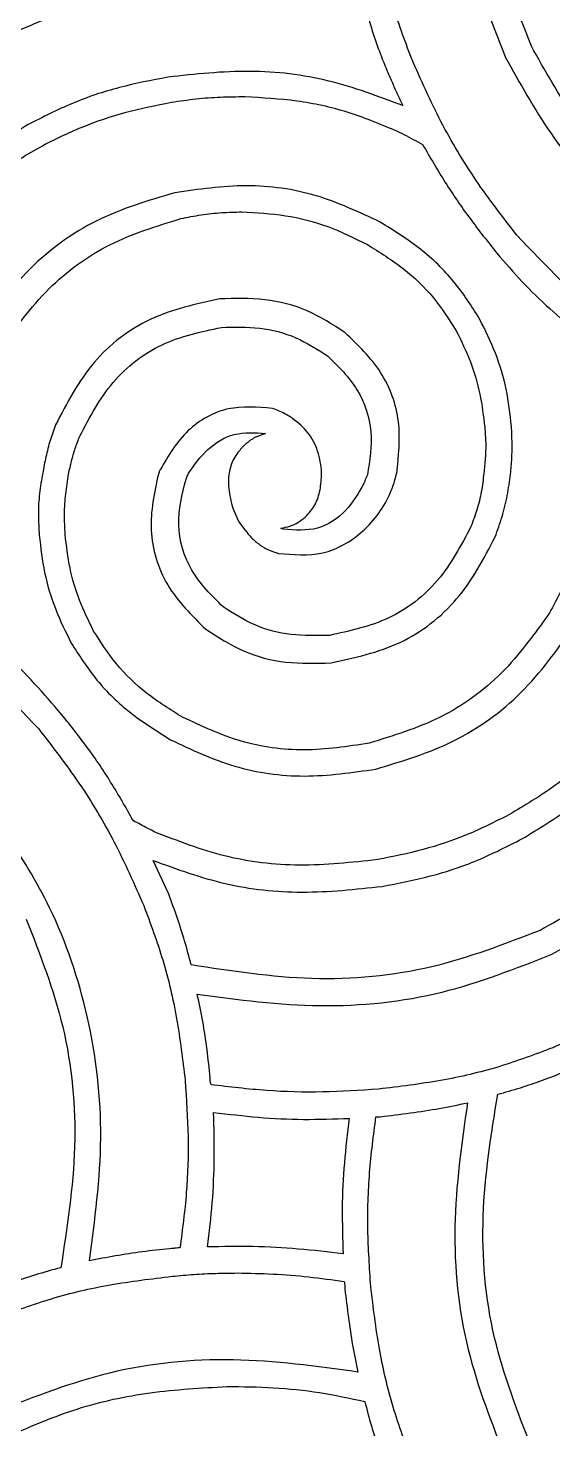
# Model space of a CAD drawing. Extents: x 0 to 371, y 0 to 260.
# Drawn here: x 242.17 to 258.26, y 36.57 to 79.53 of the extents above; entities that cross this region are included whole.
import ezdxf

# ---------------------------------------------------------------- set-up
doc = ezdxf.new("R2010")
doc.units = 0
doc.layers.add('Layer_1', color=7, linetype='CONTINUOUS')

msp = doc.modelspace()

# ---------------------------------------------------------------- linework, layer by layer
at = {"layer": 'Layer_1', "color": 7}
for points in [[(248.816852, 77.429591)], [(248.720215, 73.893371)], [(255.640207, 46.566874)], [(247.86187, 46.27542)], [(248.583272, 41.349622)], [(248.26908, 37.867147)]]:
    msp.add_lwpolyline(points, close=True, dxfattribs=at)
for points in [[(251.169162, 65.854586), (251.169162, 65.986878)], [(246.485727, 52.969584), (246.009787, 54.001562)], [(252.835727, 46.143128), (252.968019, 46.143128)]]:
    msp.add_lwpolyline(points, dxfattribs=at)
for points, knots in [([(255.613852, 89.58802), (255.433244, 88.325931), (255.073571, 85.812531), (255.458933, 82.043044), (256.364041, 79.749993), (256.804477, 78.634167)], [0, 0, 0, 0, 3.817741, 7.602876, 11.19059, 11.19059, 11.19059, 11.19059]), ([(257.598227, 78.978332), (257.170201, 80.080974), (256.288907, 82.351282), (255.968699, 86.081207), (256.366682, 88.557601), (256.566249, 89.799377)], [0, 0, 0, 0, 3.536309, 7.281156, 11.047721, 11.047721, 11.047721, 11.047721]), ([(253.920415, 78.607812), (253.714681, 79.162247), (253.295256, 80.292556), (252.876876, 82.096138), (252.72718, 83.342161), (252.650725, 83.978544)], [0, 0, 0, 0, 1.772887, 3.614331, 5.536555, 5.536555, 5.536555, 5.536555]), ([(241.617291, 79.348336), (242.28791, 79.635378), (243.662571, 80.223768), (245.906768, 80.707182), (247.456452, 80.79204), (248.242208, 80.835067)], [0, 0, 0, 0, 2.184858, 4.4786, 6.83788, 6.83788, 6.83788, 6.83788]), ([(252.465207, 80.380314), (252.530064, 80.12934), (252.658273, 79.633216), (252.897563, 78.908838), (253.086204, 78.442527), (253.179892, 78.210937)], [0, 0, 0, 0, 0.777527, 1.537008, 2.286358, 2.286358, 2.286358, 2.286358]), ([(256.804477, 78.634167), (257.243457, 77.846626), (258.114851, 76.28332), (259.813084, 74.211486), (261.162973, 73.081879), (261.83156, 72.522396)], [0, 0, 0, 0, 2.701851, 5.363294, 7.97507, 7.97507, 7.97507, 7.97507]), ([(262.387082, 73.157499), (261.747593, 73.694624), (260.461198, 74.775103), (258.847677, 76.750526), (258.016406, 78.232706), (257.598227, 78.978332)], [0, 0, 0, 0, 2.50184, 5.032695, 7.594725, 7.594725, 7.594725, 7.594725]), ([(253.655832, 77.152604), (252.909614, 77.435316), (251.402075, 78.00646), (248.940319, 78.300028), (247.295468, 78.117964), (246.459372, 78.025419)], [0, 0, 0, 0, 2.388197, 4.824727, 7.343632, 7.343632, 7.343632, 7.343632]), ([(253.179892, 78.210937), (253.232442, 78.089927), (253.336111, 77.851202), (253.496095, 77.499002), (253.602834, 77.267533), (253.655832, 77.152604)], [0, 0, 0, 0, 0.395776, 0.780779, 1.160461, 1.160461, 1.160461, 1.160461]), ([(257.148642, 73.183854), (256.723195, 73.734702), (255.868963, 74.840719), (254.783213, 76.659377), (254.209796, 77.954311), (253.920415, 78.607812)], [0, 0, 0, 0, 2.086959, 4.190287, 6.333192, 6.333192, 6.333192, 6.333192]), ([(246.459372, 78.025419), (245.961012, 77.930311), (244.966752, 77.740565), (243.522222, 77.258511), (242.622845, 76.799586), (242.173328, 76.570211)], [0, 0, 0, 0, 1.521205, 3.0349, 4.547437, 4.547437, 4.547437, 4.547437]), ([(246.565308, 77.25854), (246.817555, 77.295314), (247.318287, 77.368313), (248.070473, 77.425764), (248.56922, 77.428321), (248.816852, 77.429591)], [0, 0, 0, 0, 0.764611, 1.517822, 2.260581, 2.260581, 2.260581, 2.260581]), ([(248.816852, 77.429591), (249.350386, 77.40172), (250.406285, 77.346561), (251.952602, 77.007215), (252.913654, 76.609305), (253.391249, 76.411564)], [0, 0, 0, 0, 1.601314, 3.169101, 4.717874, 4.717874, 4.717874, 4.717874]), ([(238.7601, 72.601461), (239.117535, 73.040022), (239.827167, 73.910716), (241.114594, 75.003905), (242.451685, 75.871321), (243.817836, 76.516727), (245.167892, 76.979442), (246.099511, 77.165509), (246.565308, 77.25854)], [0, 0, 0, 0, 1.694248, 3.363666, 5.041543, 6.462724, 7.886535, 9.310269, 9.310269, 9.310269, 9.310269]), ([(242.173328, 76.570211), (241.660739, 76.258905), (240.6374, 75.63741), (239.274847, 74.444201), (238.509755, 73.517562), (238.124997, 73.051562)], [0, 0, 0, 0, 1.796934, 3.587419, 5.398736, 5.398736, 5.398736, 5.398736]), ([(253.391249, 76.411564), (253.49289, 76.366269), (253.692958, 76.27711), (253.980314, 76.119409), (254.169554, 76.014606), (254.26458, 75.961979)], [0, 0, 0, 0, 0.33368, 0.656813, 0.982731, 0.982731, 0.982731, 0.982731]), ([(254.26458, 75.961979), (254.491669, 75.570973), (254.944218, 74.791769), (255.706733, 73.679422), (256.262735, 72.977987), (256.539894, 72.628332)], [0, 0, 0, 0, 1.356194, 2.702651, 4.040972, 4.040972, 4.040972, 4.040972]), ([(246.671245, 74.480415), (245.854127, 74.238346), (244.225963, 73.756007), (242.109288, 72.215991), (241.115556, 70.821279), (240.612183, 70.11479)], [0, 0, 0, 0, 2.544261, 5.069616, 7.661989, 7.661989, 7.661989, 7.661989]), ([(252.968019, 73.580729), (252.324144, 73.88449), (251.028494, 74.495738), (248.843862, 74.797228), (247.401357, 74.586881), (246.671245, 74.480415)], [0, 0, 0, 0, 2.12763, 4.281365, 6.488666, 6.488666, 6.488666, 6.488666]), ([(241.326352, 69.691044), (241.790029, 70.332808), (242.705796, 71.600298), (244.633128, 73.006773), (246.114161, 73.459715), (246.856247, 73.686665)], [0, 0, 0, 0, 2.366591, 4.674042, 6.99129, 6.99129, 6.99129, 6.99129]), ([(246.856247, 73.686665), (247.062849, 73.728623), (247.474015, 73.812126), (248.097713, 73.88103), (248.513313, 73.889269), (248.720215, 73.893371)], [0, 0, 0, 0, 0.632265, 1.258296, 1.878937, 1.878937, 1.878937, 1.878937]), ([(248.720215, 73.893371), (249.170005, 73.869918), (250.065144, 73.823243), (251.37425, 73.485754), (252.172555, 73.090342), (252.571144, 72.892915)], [0, 0, 0, 0, 1.34924, 2.685161, 4.017308, 4.017308, 4.017308, 4.017308]), ([(256.010727, 70.617086), (255.761932, 71.005468), (255.255466, 71.796086), (254.212313, 72.800276), (253.388031, 73.317287), (252.968019, 73.580729)], [0, 0, 0, 0, 1.380479, 2.810201, 4.295596, 4.295596, 4.295596, 4.295596]), ([(267.41416, 66.754273), (266.052763, 67.236633), (263.412136, 68.17224), (259.876255, 70.327761), (258.042834, 72.247542), (257.148642, 73.183854)], [0, 0, 0, 0, 4.328318, 8.3954, 12.267466, 12.267466, 12.267466, 12.267466]), ([(252.571144, 72.892915), (252.948974, 72.657539), (253.689427, 72.196258), (254.625035, 71.300063), (255.07579, 70.593257), (255.296558, 70.247082)], [0, 0, 0, 0, 1.333712, 2.613745, 3.842465, 3.842465, 3.842465, 3.842465]), ([(256.539894, 72.628332), (256.794411, 72.333128), (257.306635, 71.739021), (258.158682, 70.910244), (258.770683, 70.399241), (259.07979, 70.141146)], [0, 0, 0, 0, 1.168937, 2.352526, 3.560394, 3.560394, 3.560394, 3.560394]), ([(248.046872, 71.225834), (247.322628, 71.069391), (245.882078, 70.758219), (244.050594, 69.355123), (243.366808, 68.03366), (243.019789, 67.363021)], [0, 0, 0, 0, 2.205182, 4.386198, 6.633616, 6.633616, 6.633616, 6.633616]), ([(251.88333, 70.193856), (251.50957, 70.435892), (250.757691, 70.922787), (249.419958, 71.26469), (248.50878, 71.238905), (248.046872, 71.225834)], [0, 0, 0, 0, 1.329611, 2.674722, 4.057669, 4.057669, 4.057669, 4.057669]), ([(256.989995, 67.309794), (256.946239, 67.693661), (256.858905, 68.45983), (256.521495, 69.575302), (256.181462, 70.268848), (256.010727, 70.617086)], [0, 0, 0, 0, 1.157468, 2.310219, 3.472746, 3.472746, 3.472746, 3.472746]), ([(243.760828, 67.018856), (244.063755, 67.594941), (244.661562, 68.731809), (246.231787, 69.954382), (247.476107, 70.219609), (248.099582, 70.352503)], [0, 0, 0, 0, 1.939237, 3.826964, 5.722687, 5.722687, 5.722687, 5.722687]), ([(248.099582, 70.352503), (248.491482, 70.361964), (249.264233, 70.380619), (250.397589, 70.091849), (251.036678, 69.682862), (251.354164, 69.479687)], [0, 0, 0, 0, 1.173336, 2.313595, 3.439248, 3.439248, 3.439248, 3.439248]), ([(253.47083, 65.881457), (253.529155, 66.408514), (253.646921, 67.472722), (253.071333, 69.057297), (252.282048, 69.812404), (251.88333, 70.193856)], [0, 0, 0, 0, 1.577528, 3.185267, 4.826555, 4.826555, 4.826555, 4.826555]), ([(255.296558, 70.247082), (255.449747, 69.934102), (255.754572, 69.311313), (256.047873, 68.309951), (256.128893, 67.625443), (256.169374, 67.283439)], [0, 0, 0, 0, 1.044206, 2.07783, 3.109942, 3.109942, 3.109942, 3.109942]), ([(251.354164, 69.479687), (251.682649, 69.15489), (252.335413, 68.509456), (252.789856, 67.160933), (252.643514, 66.26921), (252.571144, 65.828231)], [0, 0, 0, 0, 1.374349, 2.7311, 4.058457, 4.058457, 4.058457, 4.058457]), ([(249.660727, 67.865832), (249.202714, 67.905939), (248.275426, 67.987138), (246.96175, 67.247947), (246.472951, 66.415642), (246.221144, 65.986878)], [0, 0, 0, 0, 1.356338, 2.746027, 4.222582, 4.222582, 4.222582, 4.222582]), ([(250.216249, 67.601249), (250.159014, 67.636839), (250.041731, 67.709768), (249.856226, 67.800313), (249.724935, 67.844314), (249.660727, 67.865832)], [0, 0, 0, 0, 0.202151, 0.414237, 0.617239, 0.617239, 0.617239, 0.617239]), ([(251.169162, 65.986878), (251.133708, 66.206607), (251.064291, 66.636823), (250.727976, 67.213407), (250.387016, 67.471823), (250.216249, 67.601249)], [0, 0, 0, 0, 0.664336, 1.300724, 1.93926, 1.93926, 1.93926, 1.93926]), ([(243.019789, 67.363021), (242.961552, 67.202454), (242.844978, 66.881038), (242.713171, 66.385266), (242.652957, 66.049158), (242.622914, 65.881457)], [0, 0, 0, 0, 0.512246, 1.025391, 1.536387, 1.536387, 1.536387, 1.536387]), ([(247.094475, 65.881457), (247.273243, 66.135567), (247.631398, 66.644669), (248.481914, 67.165623), (249.124069, 67.121028), (249.44937, 67.098437)], [0, 0, 0, 0, 0.929904, 1.863034, 2.821039, 2.821039, 2.821039, 2.821039]), ([(249.44937, 67.098437), (249.338195, 67.0616), (249.115708, 66.987878), (248.831856, 66.776305), (248.678543, 66.602414), (248.602394, 66.516044)], [0, 0, 0, 0, 0.349496, 0.699425, 1.044749, 1.044749, 1.044749, 1.044749]), ([(256.169374, 67.283439), (256.181858, 67.125145), (256.206654, 66.810759), (256.190692, 66.341791), (256.158796, 66.033805), (256.143019, 65.881457)], [0, 0, 0, 0, 0.47604, 0.945453, 1.404938, 1.404938, 1.404938, 1.404938]), ([(256.963124, 65.854586), (256.977341, 66.01354), (257.005909, 66.332959), (257.010736, 66.819071), (256.996965, 67.144889), (256.989995, 67.309794)], [0, 0, 0, 0, 0.478613, 0.961775, 1.45692, 1.45692, 1.45692, 1.45692]), ([(243.416664, 65.854586), (243.444985, 65.986875), (243.501642, 66.251516), (243.612051, 66.642211), (243.711315, 66.893508), (243.760828, 67.018856)], [0, 0, 0, 0, 0.405852, 0.811897, 1.216005, 1.216005, 1.216005, 1.216005]), ([(248.602394, 66.516044), (248.560139, 66.452512), (248.475293, 66.324944), (248.379096, 66.111943), (248.351654, 65.95874), (248.33781, 65.881457)], [0, 0, 0, 0, 0.228846, 0.459505, 0.6943, 0.6943, 0.6943, 0.6943]), ([(242.622914, 65.881457), (242.585764, 65.674276), (242.510823, 65.256329), (242.480293, 64.616882), (242.504752, 64.189678), (242.516977, 63.976148)], [0, 0, 0, 0, 0.630981, 1.272878, 1.914343, 1.914343, 1.914343, 1.914343]), ([(243.310727, 64.002503), (243.299946, 64.211533), (243.278571, 64.62599), (243.321663, 65.245939), (243.385015, 65.65182), (243.416664, 65.854586)], [0, 0, 0, 0, 0.627466, 1.244117, 1.859713, 1.859713, 1.859713, 1.859713]), ([(246.168433, 65.854586), (246.044295, 65.284575), (245.794223, 64.13631), (246.337547, 62.354184), (247.191616, 61.516051), (247.623642, 61.092086)], [0, 0, 0, 0, 1.731203, 3.487438, 5.285215, 5.285215, 5.285215, 5.285215]), ([(246.221144, 65.986878), (246.213908, 65.975748), (246.197868, 65.951076), (246.189025, 65.90347), (246.175619, 65.871645), (246.168433, 65.854586)], [0, 0, 0, 0, 0.039476, 0.087505, 0.142997, 0.142997, 0.142997, 0.142997]), ([(247.014894, 65.695939), (247.023948, 65.715799), (247.042818, 65.757187), (247.066551, 65.820209), (247.08542, 65.861597), (247.094475, 65.881457)], [0, 0, 0, 0, 0.065465, 0.136427, 0.201892, 0.201892, 0.201892, 0.201892]), ([(248.33781, 65.881457), (248.3307, 65.846273), (248.316567, 65.77634), (248.311616, 65.669621), (248.311509, 65.598941), (248.311455, 65.563648)], [0, 0, 0, 0, 0.107533, 0.213734, 0.319652, 0.319652, 0.319652, 0.319652]), ([(249.846245, 63.420626), (250.306303, 63.379634), (251.237692, 63.296645), (252.519001, 64.048901), (253.134596, 64.90084), (253.359747, 65.485108), (253.419397, 65.680231), (253.453421, 65.813345), (253.47083, 65.881457)], [0, 0, 0, 0, 1.356337, 2.745907, 4.222353, 4.421867, 4.623134, 4.834031, 4.834031, 4.834031, 4.834031]), ([(250.66635, 64.531669), (250.774409, 64.651677), (250.992287, 64.893649), (251.141405, 65.36873), (251.159916, 65.692748), (251.169162, 65.854586)], [0, 0, 0, 0, 0.479683, 0.967182, 1.45365, 1.45365, 1.45365, 1.45365]), ([(252.571144, 65.828231), (252.560342, 65.799359), (252.537842, 65.73922), (252.498508, 65.652659), (252.476009, 65.59252), (252.465207, 65.563648)], [0, 0, 0, 0, 0.092457, 0.192584, 0.28504, 0.28504, 0.28504, 0.28504]), ([(256.143019, 65.881457), (256.120262, 65.690113), (256.07527, 65.311799), (255.94419, 64.760542), (255.811638, 64.412635), (255.746144, 64.240731)], [0, 0, 0, 0, 0.577842, 1.142473, 1.693951, 1.693951, 1.693951, 1.693951]), ([(256.487183, 63.923437), (256.561401, 64.130306), (256.710702, 64.546461), (256.867875, 65.193754), (256.931356, 65.634186), (256.963124, 65.854586)], [0, 0, 0, 0, 0.65903, 1.325758, 1.993603, 1.993603, 1.993603, 1.993603]), ([(259.529892, 65.881457), (259.462935, 65.380826), (259.329036, 64.379679), (258.863572, 62.929785), (258.390117, 62.03941), (258.153749, 61.594898)], [0, 0, 0, 0, 1.513479, 3.026611, 4.535163, 4.535163, 4.535163, 4.535163]), ([(248.152808, 61.780416), (247.798161, 62.130384), (247.095178, 62.824094), (246.66251, 64.298548), (246.898657, 65.234997), (247.014894, 65.695939)], [0, 0, 0, 0, 1.479953, 2.933571, 4.342663, 4.342663, 4.342663, 4.342663]), ([(248.311455, 65.563648), (248.33461, 65.359192), (248.381087, 64.948806), (248.616616, 64.363745), (248.889653, 64.05222), (249.025624, 63.897082)], [0, 0, 0, 0, 0.616138, 1.236716, 1.852341, 1.852341, 1.852341, 1.852341]), ([(252.465207, 65.563648), (252.29998, 65.272367), (251.966876, 64.685137), (251.057528, 64.078027), (250.358248, 64.133589), (250.004892, 64.161666)], [0, 0, 0, 0, 1.000364, 2.016767, 3.055005, 3.055005, 3.055005, 3.055005]), ([(249.92531, 64.188021), (250.017685, 64.208648), (250.197908, 64.248891), (250.451793, 64.363423), (250.594536, 64.475356), (250.66635, 64.531669)], [0, 0, 0, 0, 0.283586, 0.553275, 0.82633, 0.82633, 0.82633, 0.82633]), ([(232.277809, 64.426249), (233.638317, 63.944183), (236.272048, 63.010978), (239.790954, 60.87516), (241.608352, 58.972863), (242.490622, 58.049378)], [0, 0, 0, 0, 4.325848, 8.374167, 12.193656, 12.193656, 12.193656, 12.193656]), ([(250.004892, 64.161666), (249.995858, 64.163404), (249.977114, 64.167012), (249.953089, 64.182674), (249.934344, 64.186282), (249.92531, 64.188021)], [0, 0, 0, 0, 0.027378, 0.056812, 0.08419, 0.08419, 0.08419, 0.08419]), ([(255.746144, 64.240731), (255.443174, 63.664638), (254.845263, 62.527717), (253.274805, 61.30523), (252.030387, 61.039985), (251.406874, 60.907084)], [0, 0, 0, 0, 1.939308, 3.827231, 5.723082, 5.723082, 5.723082, 5.723082]), ([(242.516977, 63.976148), (242.560733, 63.592281), (242.648067, 62.826112), (242.985477, 61.710641), (243.32551, 61.017094), (243.496245, 60.668856)], [0, 0, 0, 0, 1.157468, 2.310219, 3.472746, 3.472746, 3.472746, 3.472746]), ([(244.184058, 61.039376), (244.030883, 61.350338), (243.726151, 61.968977), (243.430257, 62.969842), (243.350773, 63.656534), (243.310727, 64.002503)], [0, 0, 0, 0, 1.03879, 2.066605, 3.11024, 3.11024, 3.11024, 3.11024]), ([(249.025624, 63.897082), (249.105863, 63.823519), (249.263529, 63.67897), (249.541995, 63.514331), (249.744365, 63.452004), (249.846245, 63.420626)], [0, 0, 0, 0, 0.326106, 0.640784, 0.959816, 0.959816, 0.959816, 0.959816]), ([(251.4601, 60.060624), (252.184604, 60.21903), (253.626303, 60.534243), (255.451047, 61.941523), (256.139065, 63.257559), (256.487183, 63.923437)], [0, 0, 0, 0, 2.206856, 4.391448, 6.628866, 6.628866, 6.628866, 6.628866]), ([(251.406874, 60.907084), (251.015012, 60.897651), (250.242352, 60.879052), (249.109214, 61.168187), (248.470249, 61.577211), (248.152808, 61.780416)], [0, 0, 0, 0, 1.173205, 2.313288, 3.43889, 3.43889, 3.43889, 3.43889]), ([(258.153749, 61.594898), (257.69472, 60.952536), (256.78584, 59.680656), (254.852046, 58.280014), (253.368073, 57.826883), (252.62437, 57.599793)], [0, 0, 0, 0, 2.359034, 4.670902, 6.993497, 6.993497, 6.993497, 6.993497]), ([(243.09937, 58.605416), (242.826829, 58.920125), (242.277648, 59.554279), (241.370729, 60.444375), (240.708079, 60.98078), (240.373955, 61.251249)], [0, 0, 0, 0, 1.248722, 2.516229, 3.805333, 3.805333, 3.805333, 3.805333]), ([(246.908957, 58.393543), (246.531164, 58.628912), (245.790803, 59.090167), (244.855441, 59.986442), (244.404786, 60.693207), (244.184058, 61.039376)], [0, 0, 0, 0, 1.333601, 2.613455, 3.8421, 3.8421, 3.8421, 3.8421]), ([(247.623642, 61.092086), (247.997401, 60.850082), (248.749279, 60.363251), (250.087051, 60.021672), (250.998198, 60.04752), (251.4601, 60.060624)], [0, 0, 0, 0, 1.329544, 2.674592, 4.057536, 4.057536, 4.057536, 4.057536]), ([(252.835727, 56.806043), (253.652312, 57.053214), (255.277037, 57.545001), (257.397739, 59.074728), (258.391502, 60.466707), (258.894788, 61.171668)], [0, 0, 0, 0, 2.548266, 5.070183, 7.657964, 7.657964, 7.657964, 7.657964]), ([(243.496245, 60.668856), (243.745035, 60.280511), (244.251478, 59.489986), (245.29471, 58.486049), (246.118949, 57.969133), (246.538953, 57.705729)], [0, 0, 0, 0, 1.380369, 2.809918, 4.295238, 4.295238, 4.295238, 4.295238]), ([(244.051767, 41.724793), (244.221394, 42.979463), (244.558855, 45.475543), (244.124768, 49.172746), (243.057973, 52.351646), (241.503503, 54.886884), (239.831261, 56.971542), (238.477974, 58.099473), (237.807703, 58.658126)], [0, 0, 0, 0, 3.785959, 7.531903, 11.05396, 13.755811, 16.417254, 19.02903, 19.02903, 19.02903, 19.02903]), ([(245.401039, 55.218543), (245.173967, 55.618188), (244.72181, 56.413982), (243.954699, 57.548126), (243.383738, 58.253903), (243.09937, 58.605416)], [0, 0, 0, 0, 1.378677, 2.745288, 4.101289, 4.101289, 4.101289, 4.101289]), ([(260.694161, 58.684481), (260.336078, 58.245081), (259.62525, 57.372833), (258.349438, 56.259715), (257.389915, 55.688832), (256.910413, 55.403545)], [0, 0, 0, 0, 1.698781, 3.372238, 5.043883, 5.043883, 5.043883, 5.043883]), ([(242.490622, 58.049378), (242.916034, 57.498535), (243.770186, 56.39254), (244.85565, 54.573814), (245.428987, 53.278915), (245.718332, 52.62542)], [0, 0, 0, 0, 2.086879, 4.19008, 6.332929, 6.332929, 6.332929, 6.332929]), ([(252.62437, 57.599793), (251.964007, 57.498586), (250.658033, 57.298434), (248.675328, 57.570322), (247.49598, 58.119959), (246.908957, 58.393543)], [0, 0, 0, 0, 1.998047, 3.951459, 5.887385, 5.887385, 5.887385, 5.887385]), ([(257.307288, 54.663021), (257.819878, 54.974327), (258.843217, 55.595822), (260.20577, 56.789031), (260.970861, 57.71567), (261.35562, 58.18167)], [0, 0, 0, 0, 1.796934, 3.587419, 5.398736, 5.398736, 5.398736, 5.398736]), ([(246.538953, 57.705729), (247.182828, 57.401968), (248.478478, 56.79072), (250.66311, 56.48923), (252.105615, 56.699577), (252.835727, 56.806043)], [0, 0, 0, 0, 2.12763, 4.281365, 6.488666, 6.488666, 6.488666, 6.488666]), ([(263.683643, 56.647396), (263.151136, 56.007232), (262.077285, 54.716282), (260.095548, 53.108515), (258.61013, 52.276919), (257.86281, 51.858541)], [0, 0, 0, 0, 2.494016, 5.029417, 7.596492, 7.596492, 7.596492, 7.596492]), ([(258.206975, 51.117501), (258.994517, 51.556481), (260.557822, 52.427875), (262.629656, 54.126108), (263.759263, 55.475997), (264.318747, 56.144584)], [0, 0, 0, 0, 2.701851, 5.363294, 7.97507, 7.97507, 7.97507, 7.97507]), ([(246.062497, 54.874378), (245.989528, 54.911717), (245.84123, 54.987605), (245.622306, 55.105316), (245.474007, 55.181203), (245.401039, 55.218543)], [0, 0, 0, 0, 0.245897, 0.49975, 0.745647, 0.745647, 0.745647, 0.745647]), ([(256.910413, 55.403545), (256.487144, 55.189993), (255.639862, 54.762516), (254.285232, 54.3086), (253.354388, 54.12148), (252.888953, 54.027918)], [0, 0, 0, 0, 1.421003, 2.844499, 4.268073, 4.268073, 4.268073, 4.268073]), ([(252.888953, 54.027918), (252.090745, 53.940732), (250.525586, 53.769776), (248.187069, 54.04541), (246.765018, 54.600267), (246.062497, 54.874378)], [0, 0, 0, 0, 2.40486, 4.715544, 6.971607, 6.971607, 6.971607, 6.971607]), ([(253.021245, 53.207812), (253.519605, 53.30292), (254.513865, 53.492667), (255.958395, 53.974721), (256.857772, 54.433646), (257.307288, 54.663021)], [0, 0, 0, 0, 1.521205, 3.0349, 4.547437, 4.547437, 4.547437, 4.547437]), ([(246.009787, 54.001562), (246.736853, 53.736282), (248.207225, 53.199796), (250.603315, 52.944757), (252.205151, 53.119026), (253.021245, 53.207812)], [0, 0, 0, 0, 2.315932, 4.683594, 7.142714, 7.142714, 7.142714, 7.142714]), ([(247.173541, 50.800207), (247.108445, 51.045151), (246.978506, 51.534095), (246.744361, 52.256386), (246.572015, 52.731641), (246.485727, 52.969584)], [0, 0, 0, 0, 0.760224, 1.51752, 2.276834, 2.276834, 2.276834, 2.276834]), ([(245.718332, 52.62542), (245.9241, 52.070983), (246.343594, 50.940667), (246.762293, 49.137118), (246.912052, 47.891075), (246.988539, 47.254688)], [0, 0, 0, 0, 1.772931, 3.614432, 5.536675, 5.536675, 5.536675, 5.536675]), ([(242.120102, 52.202189), (242.542887, 51.116534), (243.414754, 48.877692), (243.749615, 45.195543), (243.369329, 42.743689), (243.178435, 41.51292)], [0, 0, 0, 0, 3.483767, 7.18423, 10.91404, 10.91404, 10.91404, 10.91404]), ([(257.86281, 51.858541), (256.773206, 51.435855), (254.531737, 50.566332), (250.85042, 50.22853), (248.402396, 50.609146), (247.173541, 50.800207)], [0, 0, 0, 0, 3.494909, 7.189522, 10.913489, 10.913489, 10.913489, 10.913489]), ([(263.683643, 51.488021), (263.132795, 51.062574), (262.026778, 50.208342), (260.208121, 49.122592), (258.913187, 48.549175), (258.259685, 48.259795)], [0, 0, 0, 0, 2.086959, 4.190287, 6.333192, 6.333192, 6.333192, 6.333192]), ([(247.359058, 49.900521), (248.612438, 49.734203), (251.10788, 49.40307), (254.836969, 49.790614), (257.105737, 50.683906), (258.206975, 51.117501)], [0, 0, 0, 0, 3.786908, 7.53962, 11.079255, 11.079255, 11.079255, 11.079255]), ([(247.755933, 47.333753), (247.725962, 47.624443), (247.666256, 48.203516), (247.535478, 49.060445), (247.417475, 49.622353), (247.359058, 49.900521)], [0, 0, 0, 0, 0.87663, 1.746306, 2.598902, 2.598902, 2.598902, 2.598902]), ([(258.259685, 48.259795), (257.711538, 48.053861), (256.590424, 47.63267), (254.794845, 47.215958), (253.551362, 47.066535), (252.915308, 46.990104)], [0, 0, 0, 0, 1.755336, 3.590152, 5.511433, 5.511433, 5.511433, 5.511433]), ([(256.566249, 46.831457), (256.799974, 46.89615), (257.263075, 47.024332), (257.940502, 47.261233), (258.516676, 47.479955), (258.994861, 47.68327), (259.380442, 47.865309), (259.63811, 47.987025), (259.76812, 48.048438)], [0, 0, 0, 0, 0.727343, 1.441154, 2.15188, 2.576009, 2.999573, 3.430935, 3.430935, 3.430935, 3.430935]), ([(247.782289, 47.122396), (247.775216, 47.146367), (247.761823, 47.191761), (247.755809, 47.263207), (247.755891, 47.309615), (247.755933, 47.333753)], [0, 0, 0, 0, 0.074783, 0.141618, 0.214059, 0.214059, 0.214059, 0.214059]), ([(246.988539, 47.254688), (247.027312, 46.680144), (247.104696, 45.533485), (247.053109, 43.814608), (246.90402, 42.683873), (246.829892, 42.121668)], [0, 0, 0, 0, 1.726973, 3.446647, 5.14719, 5.14719, 5.14719, 5.14719]), ([(252.915308, 46.990104), (252.342701, 46.951219), (251.199998, 46.87362), (249.482258, 46.921316), (248.348572, 47.055413), (247.782289, 47.122396)], [0, 0, 0, 0, 1.72115, 3.434751, 5.14497, 5.14497, 5.14497, 5.14497]), ([(252.968019, 46.143128), (253.273624, 46.180097), (253.878212, 46.253234), (254.770403, 46.389603), (255.352871, 46.508313), (255.640207, 46.566874)], [0, 0, 0, 0, 0.923497, 1.826982, 2.706601, 2.706601, 2.706601, 2.706601]), ([(255.640207, 46.566874), (255.459599, 45.304785), (255.099927, 42.791385), (255.485288, 39.021897), (256.390396, 36.728846), (256.830832, 35.613021)], [0, 0, 0, 0, 3.817741, 7.602876, 11.19059, 11.19059, 11.19059, 11.19059]), ([(257.598227, 36.009896), (257.1702, 37.112584), (256.288893, 39.38302), (255.9687, 43.113116), (256.366684, 45.589636), (256.566249, 46.831457)], [0, 0, 0, 0, 3.536436, 7.28153, 11.048228, 11.048228, 11.048228, 11.048228]), ([(247.676352, 42.148023), (247.729402, 42.600229), (247.835948, 43.508451), (247.89335, 44.887552), (247.872405, 45.810969), (247.86187, 46.27542)], [0, 0, 0, 0, 1.365589, 2.742677, 4.136221, 4.136221, 4.136221, 4.136221]), ([(247.86187, 46.27542), (248.316326, 46.220805), (249.230876, 46.110899), (250.618963, 46.042473), (251.548897, 46.074396), (252.015622, 46.090418)], [0, 0, 0, 0, 1.372992, 2.763011, 4.163579, 4.163579, 4.163579, 4.163579]), ([(252.015622, 46.090418), (251.961007, 45.635961), (251.851101, 44.721412), (251.782676, 43.333325), (251.814598, 42.40339), (251.83062, 41.936666)], [0, 0, 0, 0, 1.372992, 2.763011, 4.163579, 4.163579, 4.163579, 4.163579]), ([(252.67708, 40.931043), (252.638306, 41.514385), (252.560919, 42.678624), (252.61252, 44.423736), (252.7616, 45.572116), (252.835727, 46.143128)], [0, 0, 0, 0, 1.753317, 3.499288, 5.226039, 5.226039, 5.226039, 5.226039]), ([(246.829892, 42.121668), (246.794528, 42.120032), (246.723599, 42.11675), (246.618375, 42.10023), (246.547446, 42.096949), (246.512082, 42.095313)], [0, 0, 0, 0, 0.106134, 0.212873, 0.319007, 0.319007, 0.319007, 0.319007]), ([(251.83062, 41.936666), (251.372159, 41.991268), (250.455299, 42.100465), (249.067694, 42.17483), (248.141225, 42.15698), (247.676352, 42.148023)], [0, 0, 0, 0, 1.384918, 2.769652, 4.16422, 4.16422, 4.16422, 4.16422]), ([(246.512082, 42.095313), (246.23255, 42.065518), (245.678011, 42.006412), (244.857769, 41.879364), (244.318971, 41.776036), (244.051767, 41.724793)], [0, 0, 0, 0, 0.843256, 1.67286, 2.489061, 2.489061, 2.489061, 2.489061]), ([(243.178435, 41.51292), (242.918855, 41.441043), (242.406522, 41.299179), (241.654961, 41.055128), (241.170024, 40.866141), (240.929477, 40.772396)], [0, 0, 0, 0, 0.808011, 1.59477, 2.369154, 2.369154, 2.369154, 2.369154]), ([(246.591664, 41.248336), (246.8131, 41.269031), (247.255235, 41.31035), (247.919674, 41.343674), (248.362298, 41.347641), (248.583272, 41.349622)], [0, 0, 0, 0, 0.667154, 1.33209, 1.995001, 1.995001, 1.995001, 1.995001]), ([(248.583272, 41.349622), (248.950168, 41.343128), (249.682316, 41.330171), (250.775202, 41.240844), (251.496974, 41.139992), (251.856975, 41.08969)], [0, 0, 0, 0, 1.100673, 2.196413, 3.286797, 3.286797, 3.286797, 3.286797]), ([(241.220416, 39.978646), (241.774895, 40.184383), (242.905329, 40.603825), (244.70909, 41.02217), (245.955237, 41.171878), (246.591664, 41.248336)], [0, 0, 0, 0, 1.773013, 3.614699, 5.537056, 5.537056, 5.537056, 5.537056]), ([(251.856975, 41.08969), (251.864082, 41.063382), (251.878137, 41.011358), (251.883183, 40.930923), (251.883281, 40.877914), (251.88333, 40.851461)], [0, 0, 0, 0, 0.081549, 0.161265, 0.240673, 0.240673, 0.240673, 0.240673]), ([(251.88333, 40.851461), (251.918667, 40.563271), (251.988727, 39.991885), (252.109227, 39.142772), (252.223467, 38.587395), (252.280205, 38.311565)], [0, 0, 0, 0, 0.871097, 1.727099, 2.571721, 2.571721, 2.571721, 2.571721]), ([(253.947287, 35.559795), (253.741516, 36.114275), (253.322005, 37.244717), (252.903341, 39.048445), (252.75357, 40.294612), (252.67708, 40.931043)], [0, 0, 0, 0, 1.773057, 3.6148, 5.537175, 5.537175, 5.537175, 5.537175]), ([(252.280205, 38.311565), (251.009582, 38.48661), (248.480897, 38.834971), (244.695017, 38.463405), (242.392234, 37.559848), (241.273642, 37.12094)], [0, 0, 0, 0, 3.841877, 7.645771, 11.238943, 11.238943, 11.238943, 11.238943]), ([(241.644162, 36.380416), (242.314781, 36.667458), (243.689442, 37.255848), (245.933639, 37.739263), (247.483323, 37.82412), (248.26908, 37.867147)], [0, 0, 0, 0, 2.184858, 4.4786, 6.837881, 6.837881, 6.837881, 6.837881]), ([(248.26908, 37.867147), (248.744917, 37.862859), (249.694993, 37.8543), (251.109545, 37.7051), (252.032811, 37.509284), (252.492078, 37.411878)], [0, 0, 0, 0, 1.427132, 2.849472, 4.25731, 4.25731, 4.25731, 4.25731]), ([(252.492078, 37.411878), (252.556902, 37.160908), (252.685043, 36.664808), (252.924022, 35.940383), (253.112593, 35.474088), (253.206247, 35.242501)], [0, 0, 0, 0, 0.777492, 1.536895, 2.286196, 2.286196, 2.286196, 2.286196])]:
    msp.add_open_spline(points, degree=3, knots=knots, dxfattribs=at)

doc.saveas('drawing.dxf')
